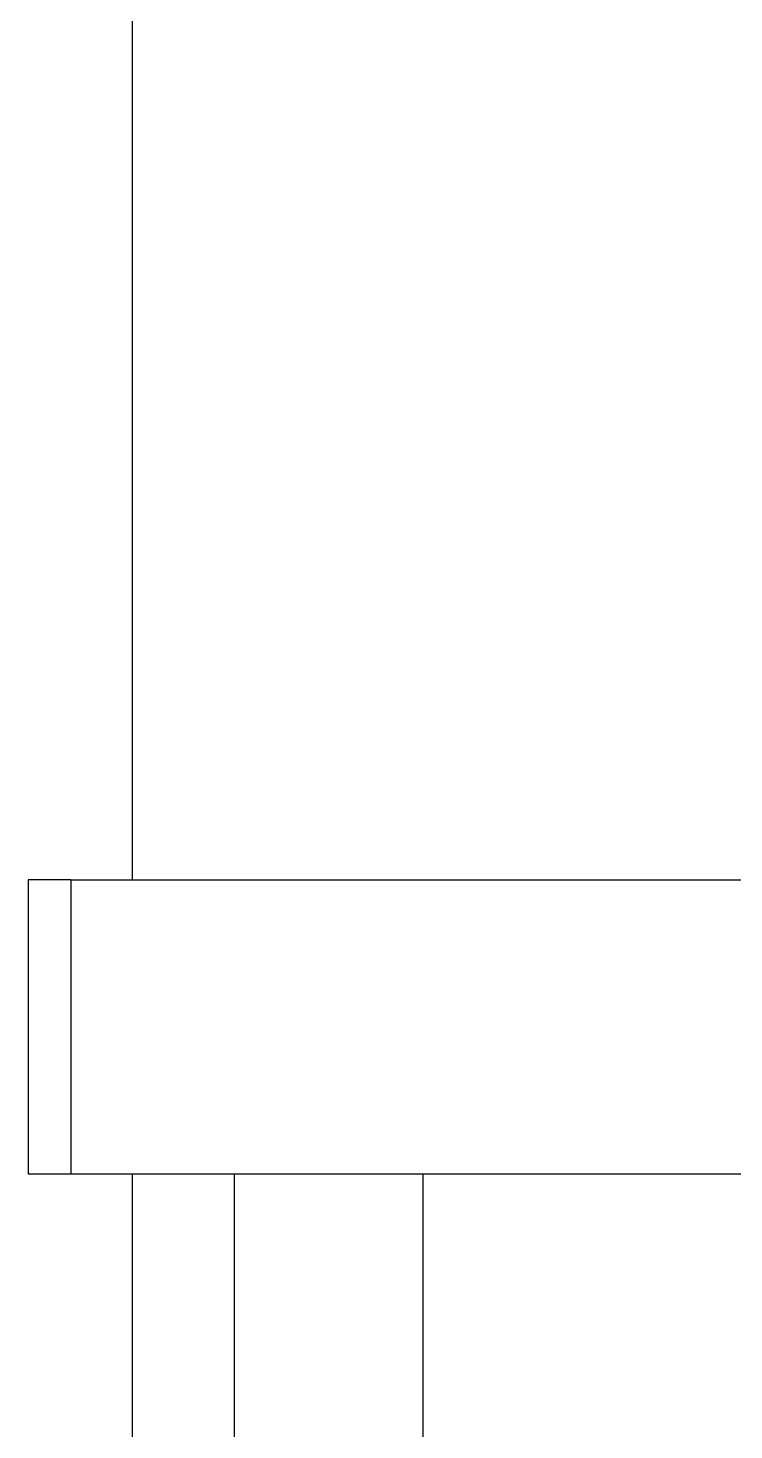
# Model space of a CAD drawing. Extents: x -681219 to -550379, y -242630 to -158199.
# Drawn here: x -603308.04 to -603288.82, y -232260.87 to -232222.71 of the extents above; entities that cross this region are included whole.
import ezdxf

# ---------------------------------------------------------------- set-up
doc = ezdxf.new("R2010")
doc.units = 0
doc.header["$LTSCALE"] = 1000
doc.layers.get('0').update_dxf_attribs({"linetype": 'CONTINUOUS'})

# ---------------------------------------------------------------- blocks, each defined once
blk = doc.blocks.new('CYPJ15001B0001XY_A_CYPJ1000_V_1')
at = {"color": 0, "linetype": 'ByBlock', "lineweight": -2}
for p, q in [((-535.5, -745.131), (-535.5, -522.153)), ((-527.5, -745.131), (-527.5, -522.153)), ((-424, -735.542), (-527.5, -735.542)), ((-424, -740.684), (-527.5, -740.684)), ((-703, -743.467), (-535.5, -743.467)), ((-527.5, -743.467), (-435, -743.467)), ((-535.5, -745.131), (-527.5, -745.131)), ((-535.5, -745.131), (-535.5, -746.3)), ((-527.5, -746.3), (-527.5, -745.131)), ((-535.5, -746.3), (-527.5, -746.3))]:
    blk.add_line(p, q, dxfattribs=at)

msp = doc.modelspace()

# ---------------------------------------------------------------- block references
at = {"color": 4, "rotation": 270}
msp.add_blockref('CYPJ15001B0001XY_A_CYPJ1000_V_1', (-602561.7373, -232781.3953), dxfattribs=at)

doc.saveas('drawing.dxf')
